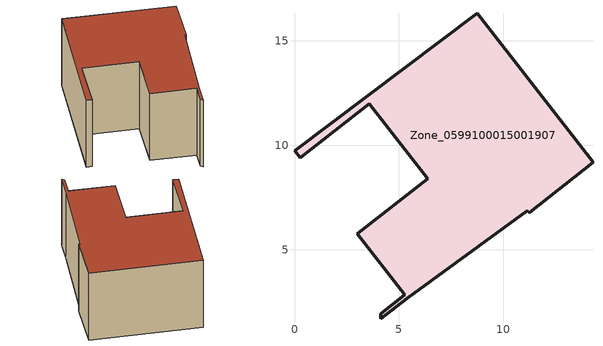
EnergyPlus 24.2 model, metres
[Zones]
Zone_0599100015001907
 floor ground (C_G): 11.15,6.87 5.4,2.69 4.12,1.69 4.12,1.94 5.28,2.85 3.01,5.76 6.38,8.4 3.58,11.99 0.27,9.4 0,9.75 8.74,16.33 14.28,9.19 11.23,6.77 z0.78
 wall outside (C_F): 0.27,9.4 3.58,11.99 6.38,8.4 3.01,5.76 5.28,2.85 4.12,1.94 4.12,1.69 5.4,2.69 11.15,6.87 11.23,6.77 14.28,9.19 8.74,16.33 0,9.75 0.27,9.4 z0.78:7.16
 roof outside (C_R): 4.12,1.94 4.12,1.69 5.4,2.69 11.15,6.87 11.23,6.77 14.28,9.19 8.74,16.33 0,9.75 0.27,9.4 3.58,11.99 6.38,8.4 3.01,5.76 5.28,2.85 z7.16
[BUILDING]
Pand.0599100015001907: North Axis=0; Terrain=City; Loads Convergence Tolerance Value=0.04; Temperature Convergence Tolerance Value=0.4; Solar Distribution=FullExterior; Maximum Number of Warmup Days=25; Minimum Number of Warmup Days=1
[Site:Location]
Rotterdam.The.Hague.AP_ZH_NLD Design_Conditions: Latitude=51.96; Longitude=4.45; Time Zone=1; Elevation=-4.5
[SITE:GROUNDTEMPERATURE:BUILDINGSURFACE]
18, 18, 18, 18, 18, 18, 18, 18, 18, 18, 18, 18
[MATERIAL] Thermal Absorptance=0.9; Solar Absorptance=0.7; Visible Absorptance=0.7
Name | Roughness | Thickness | Conductivity | Density | Specific Heat
G.TC.1975-1991 | MediumSmooth | 0.15 | 0.288461 | 540 | 1210
F.TC.1975-1991 | Rough | 0.3 | 0.230769 | 1920 | 840
R.TC.1975-1991 | MediumRough | 0.2 | 0.153846 | 1500 | 1000
[CONSTRUCTION]
C_G: G.TC.1975-1991
C_F: F.TC.1975-1991
C_R: R.TC.1975-1991
[ZONE]
Zone_0599100015001907: Type=1; Multiplier=1; Ceiling Height=Autocalculate; Volume=Autocalculate; Floor Area=autocalculate; Part of Total Floor Area=Yes
[ZONEINFILTRATION:DESIGNFLOWRATE]
Infil_Zone_0599100015001907: Zone or ZoneList or Space or SpaceList=Zone_0599100015001907; Schedule=AlwaysOn; Design Flow Rate Calculation Method=Flow/Area; Flow Rate per Floor Area=0.003; Constant Term Coefficient=1; Temperature Term Coefficient=0; Velocity Term Coefficient=0; Velocity Squared Term Coefficient=0
[HVACTEMPLATE:ZONE:IDEALLOADSAIRSYSTEM]
Zone_0599100015001907: Maximum Heating Supply Air Temperature=50; Minimum Cooling Supply Air Temperature=13; Maximum Heating Supply Air Humidity Ratio=0.0156; Minimum Cooling Supply Air Humidity Ratio=0.0077; Heating Limit=NoLimit; Cooling Limit=NoLimit; Dehumidification Control Type=ConstantSensibleHeatRatio; Cooling Sensible Heat Ratio=0.7; Dehumidification Setpoint=60; Humidification Control Type=None; Humidification Setpoint=30; Outdoor Air Method=None; Outdoor Air Flow Rate per Person=0.00944; Outdoor Air Flow Rate per Zone Floor Area=0; Outdoor Air Flow Rate per Zone=0; Demand Controlled Ventilation Type=None; Outdoor Air Economizer Type=NoEconomizer; Heat Recovery Type=None; Sensible Heat Recovery Effectiveness=0.7; Latent Heat Recovery Effectiveness=0.65
[ZONECONTROL:THERMOSTAT]
ThermostatControl_Zone_0599100015001907: Zone or ZoneList=Zone_0599100015001907; Control Type Schedule=DualSetpointControlType; Control 1=Thermostat_Zone_0599100015001907; Temperature Difference Between Cutout And Setpoint=0
[THERMOSTATSETPOINT:DUALSETPOINT]
Thermostat_Zone_0599100015001907: Heating Setpoint Temperature Schedule=HeatingSetpoint_Zone_0599100015001907; Cooling Setpoint Temperature Schedule=CoolingSetpoint_Zone_0599100015001907
[SCHEDULE:COMPACT]
HeatingSetpoint_Zone_0599100015001907: Through: 12/31, For: AllDays, Until: 24:00, 21
CoolingSetpoint_Zone_0599100015001907: Through: 12/31, For: AllDays, Until: 24:00, 24
DualSetpointControlType: Through: 12/31, For: AllDays, Until: 24:00, 4
AlwaysOn: Through: 12/31, For: AllDays, Until: 24:00, 1
